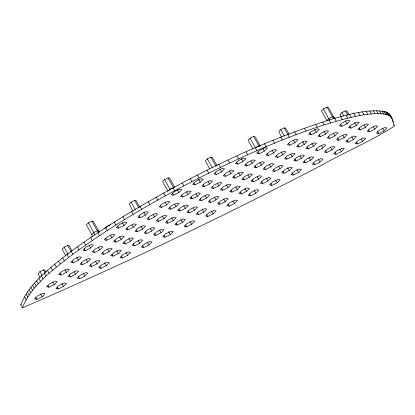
<?xml version="1.0" encoding="UTF-8"?>
<svg xmlns="http://www.w3.org/2000/svg" width="415" height="415" viewBox="0 0 415 415"><rect width="100%" height="100%" fill="white"/><g stroke="black" fill="none" stroke-linecap="round" stroke-linejoin="round"><path stroke-width="0.62" d="M20.75 304.916C26.596 289.504 38.72 277.879 50.941 267.385C73.393 248.455 97.971 232.208 122.882 216.729C189.593 176.5 259.966 141.199 334.62 118.322C350.587 114.068 367.228 109.072 383.911 111.407C391.008 112.242 393.057 120.417 394.25 126.217C371.409 141.001 345.337 151.688 321.568 165.243C223.685 216.21 124.095 263.93 22.778 307.691L22.389 307.837L20.75 304.916L21.139 304.766M22.389 307.837C31.877 284.311 53.675 269.309 72.916 254.255C115.515 223.052 161.497 196.694 208.704 173.148C254.54 150.795 301.529 129.802 351.132 117.321C361.781 114.986 372.737 112.839 383.678 114.006C386.661 114.467 390.204 115.24 391.802 118.099M45.915 271.804L45.012 270.201L43.487 269.9L39.959 271.607L37.962 273.62L40.068 277.365M71.919 250.644L69.217 245.825L67.686 245.524L64.164 247.231L62.167 249.244L65.772 255.671M99.766 231.871L98.827 231.088L93.417 221.449L91.891 221.148L88.364 222.855L86.367 224.868L91.777 234.506L92.089 236.835M91.777 234.506L93.774 232.493L97.297 230.787L98.827 231.088M104.907 228.52L106.899 226.507L110.426 224.8M139.762 207.152L136.156 200.725L134.626 200.424L131.104 202.131L129.107 204.144L133.013 211.105M42.133 296.824L45.126 293.804L42.833 293.353L37.547 295.916L34.554 298.935L36.847 299.386L42.133 296.824L40.494 293.898M54.235 284.633L57.229 281.619L54.936 281.168L49.65 283.73L46.656 286.744L48.949 287.196L54.235 284.633L52.871 282.2M66.338 272.448L69.331 269.428L67.038 268.977L61.747 271.54L58.754 274.559L61.047 275.01L66.338 272.448L64.968 270.009M78.435 260.257L81.433 257.243L79.141 256.792L73.849 259.354L70.856 262.368L73.149 262.82L78.435 260.257L76.796 257.336M90.537 248.071L93.531 245.052L91.238 244.601L85.952 247.164L82.959 250.183L85.251 250.634L90.537 248.071L89.173 245.633M174.736 187.279L169.626 178.175L168.096 177.874L164.573 179.581L162.576 181.594L167.987 191.232M63.505 286.459L66.499 283.445L64.206 282.994L58.914 285.556L55.921 288.57L58.214 289.022L63.505 286.459L61.861 283.538M75.603 274.274L78.596 271.254L76.303 270.803L71.017 273.366L68.024 276.385L70.317 276.836L75.603 274.274L74.238 271.835M87.705 262.083L90.698 259.069L88.405 258.618L83.119 261.18L80.126 264.194L82.419 264.646L87.705 262.083L86.066 259.162M99.808 249.897L102.801 246.878L100.508 246.427L95.222 248.99L92.223 252.009L94.516 252.46L99.808 249.897L98.168 246.972M111.905 237.707L114.903 234.693L112.61 234.242L107.319 236.804L104.326 239.818L106.619 240.269L111.905 237.707L110.54 235.274M124.007 225.516L127 222.502L124.708 222.051L119.421 224.614L116.428 227.633L118.721 228.084L124.007 225.516L122.368 222.596M168.386 190.827L169.984 189.219L173.506 187.513L168.096 177.874M84.873 276.1L87.866 273.08L85.573 272.629L80.287 275.192L77.294 278.211L79.587 278.662L84.873 276.1L83.233 273.174M96.975 263.909L99.968 260.895L97.675 260.444L92.384 263.006L89.391 266.02L91.684 266.471L96.975 263.909L95.606 261.476M109.072 251.723L112.071 248.704L109.778 248.253L104.487 250.816L101.493 253.835L103.786 254.286L109.072 251.723L107.708 249.285M121.175 239.533L124.168 236.519L121.875 236.068L116.589 238.63L113.596 241.644L115.889 242.095L121.175 239.533L119.536 236.612M133.277 227.342L136.27 224.328L133.978 223.877L128.692 226.44L125.698 229.459L127.991 229.91L133.277 227.342L131.913 224.909M145.38 215.157L148.373 212.143L146.08 211.686L140.789 214.254L137.796 217.268L140.088 217.719L145.38 215.157L143.74 212.236M217.175 166.016L212.366 157.451L210.836 157.145L207.313 158.857L205.316 160.87L209.824 168.9M106.24 265.735L109.233 262.721L106.94 262.27L101.654 264.832L98.661 267.846L100.954 268.298L106.24 265.735L104.601 262.814M118.342 253.549L121.336 250.53L119.043 250.079L113.757 252.642L110.764 255.661L113.056 256.112L118.342 253.549L116.703 250.624M130.445 241.359L133.438 238.345L131.145 237.894L125.859 240.456L122.861 243.47L125.154 243.921L130.445 241.359L128.806 238.438M142.547 229.168L145.541 226.154L143.248 225.703L137.956 228.266L134.963 231.285L137.256 231.736L142.547 229.168L140.903 226.248M154.645 216.983L157.638 213.969L155.345 213.512L150.059 216.08L147.066 219.094L149.359 219.545L154.645 216.983L153.28 214.55M166.747 204.792L169.74 201.778L167.447 201.327L162.161 203.89L159.168 206.909L161.461 207.36L166.747 204.792L165.383 202.359M178.849 192.607L181.843 189.593L179.55 189.136L174.264 191.704L171.265 194.718L173.558 195.169L178.849 192.607L177.21 189.686M127.613 255.375L130.606 252.356L128.313 251.905L123.022 254.468L120.028 257.487L122.321 257.938L127.613 255.375L125.973 252.45M139.71 243.185L142.708 240.171L140.415 239.72L135.124 242.282L132.131 245.296L134.424 245.747L139.71 243.185L138.071 240.264M151.812 230.994L154.805 227.98L152.513 227.529L147.226 230.092L144.233 233.111L146.526 233.562L151.812 230.994L150.448 228.561M163.915 218.809L166.908 215.795L164.615 215.338L159.329 217.906L156.336 220.92L158.629 221.371L163.915 218.809L162.275 215.888M176.017 206.618L179.01 203.604L176.717 203.153L171.426 205.716L168.433 208.735L170.726 209.186L176.017 206.618L174.648 204.185M188.114 194.433L191.113 191.419L188.815 190.962L183.529 193.53L180.535 196.544L182.828 196.995L188.114 194.433L186.475 191.512M200.217 182.242L203.21 179.228L200.917 178.777L195.631 181.339L192.638 184.359L194.931 184.81L200.217 182.242L198.578 179.322M260.215 145.831L255.106 136.722L253.575 136.421L250.048 138.133L248.056 140.14L252.865 148.71M148.98 245.011L151.973 241.997L149.68 241.546L144.394 244.108L141.401 247.122L143.694 247.573L148.98 245.011L147.616 242.578M161.082 232.82L164.075 229.806L161.783 229.355L156.497 231.918L153.498 234.937L155.791 235.388L161.082 232.82L159.443 229.9M173.185 220.635L176.178 217.621L173.885 217.164L168.594 219.732L165.601 222.746L167.893 223.197L173.185 220.635L171.54 217.714M185.282 208.444L188.275 205.43L185.982 204.979L180.696 207.542L177.703 210.561L179.996 211.012L185.282 208.444L183.643 205.524M197.384 196.259L200.378 193.245L198.085 192.788L192.799 195.356L189.805 198.37L192.098 198.821L197.384 196.259L196.02 193.826M209.487 184.068L212.48 181.054L210.187 180.603L204.901 183.165L201.903 186.185L204.196 186.636L209.487 184.068L208.117 181.635M221.584 171.883L224.582 168.864L222.29 168.412L216.998 170.98L214.005 173.994L216.298 174.445L221.584 171.883L219.945 168.962M170.347 234.646L173.346 231.632L171.053 231.181L165.761 233.744L162.768 236.763L165.061 237.214L170.347 234.646L168.708 231.726M182.45 222.461L185.443 219.447L183.15 218.99L177.864 221.558L174.871 224.572L177.163 225.023L182.45 222.461L180.81 219.54M194.552 210.27L197.545 207.256L195.252 206.805L189.966 209.368L186.973 212.387L189.266 212.838L194.552 210.27L193.188 207.837M206.654 198.085L209.648 195.071L207.355 194.614L202.064 197.182L199.07 200.196L201.363 200.647L206.654 198.085L205.015 195.164M218.752 185.894L221.75 182.88L219.457 182.429L214.166 184.991L211.173 188.011L213.466 188.462L218.752 185.894L217.387 183.461M230.854 173.709L233.847 170.69L231.554 170.238L226.268 172.806L223.275 175.82L225.568 176.271L230.854 173.709L229.215 170.788M242.957 161.518L245.95 158.504L243.657 158.053L238.371 160.615L235.378 163.629L237.671 164.086L242.957 161.518L241.317 158.597M289.048 134.081L285.743 128.188L284.213 127.887L280.685 129.594L278.693 131.607L281.697 136.96M191.72 224.287L194.713 221.273L192.42 220.816L187.134 223.384L184.136 226.398L186.428 226.849L191.72 224.287L190.35 221.854M203.822 212.096L206.815 209.082L204.522 208.631L199.231 211.194L196.238 214.213L198.531 214.664L203.822 212.096L202.178 209.176M215.919 199.911L218.913 196.897L216.62 196.44L211.334 199.008L208.34 202.022L210.633 202.473L215.919 199.911L214.555 197.478M228.022 187.72L231.015 184.706L228.722 184.255L223.436 186.817L220.443 189.837L222.736 190.288L228.022 187.72L226.383 184.8M240.124 175.535L243.117 172.516L240.825 172.064L235.538 174.632L232.54 177.646L234.833 178.097L240.124 175.535L238.485 172.614M252.221 163.344L255.22 160.33L252.927 159.879L247.636 162.441L244.643 165.455L246.935 165.912L252.221 163.344L250.857 160.911M264.324 151.159L267.317 148.139L265.024 147.688L259.738 150.256L256.745 153.27L259.038 153.721L264.324 151.159L262.685 148.238M213.087 213.922L216.08 210.908L213.787 210.457L208.501 213.02L205.508 216.039L207.801 216.49L213.087 213.922L211.448 211.002M225.189 201.737L228.183 198.723L225.89 198.266L220.604 200.834L217.61 203.848L219.903 204.299L225.189 201.737L223.55 198.816M237.292 189.546L240.285 186.532L237.992 186.081L232.701 188.643L229.708 191.663L232.001 192.114L237.292 189.546L235.922 187.113M249.389 177.361L252.387 174.341L250.095 173.89L244.803 176.458L241.81 179.472L244.103 179.923L249.389 177.361L248.025 174.928M261.492 165.17L264.485 162.156L262.192 161.705L256.906 164.267L253.913 167.281L256.205 167.738L261.492 165.17L259.852 162.249M273.594 152.985L276.587 149.965L274.294 149.514L269.008 152.082L266.015 155.096L268.308 155.547L273.594 152.985L271.955 150.064M333.888 117.103L328.478 107.464L326.953 107.163L323.425 108.87L321.428 110.883L326.838 120.521L328.836 118.514L332.363 116.802L333.888 117.103L335.299 118.28M234.459 203.563L237.453 200.549L235.16 200.092L229.869 202.66L226.875 205.674L229.168 206.125L234.459 203.563L233.09 201.13M246.557 191.372L249.55 188.358L247.257 187.907L241.971 190.469L238.978 193.489L241.271 193.94L246.557 191.372L244.917 188.452M258.659 179.187L261.652 176.168L259.359 175.716L254.073 178.284L251.08 181.298L253.373 181.749L258.659 179.187L257.295 176.754M270.762 166.996L273.755 163.982L271.462 163.531L266.176 166.093L263.177 169.107L265.47 169.564L270.762 166.996L269.122 164.075M282.859 154.811L285.857 151.791L283.564 151.34L278.273 153.908L275.28 156.922L277.573 157.373L282.859 154.811L281.22 151.89M294.961 142.62L297.954 139.606L295.662 139.155L290.376 141.717L287.382 144.731L289.675 145.188L294.961 142.62L293.597 140.187M255.827 193.198L258.82 190.184L256.527 189.733L251.241 192.295L248.248 195.315L250.541 195.766L255.827 193.198L254.188 190.278M267.929 181.013L270.922 177.994L268.63 177.542L263.338 180.11L260.345 183.124L262.638 183.575L267.929 181.013L266.29 178.092M280.026 168.822L283.025 165.808L280.732 165.357L275.441 167.919L272.448 170.933L274.74 171.39L280.026 168.822L278.662 166.389M292.129 156.637L295.122 153.617L292.829 153.166L287.543 155.734L284.55 158.748L286.843 159.199L292.129 156.637L290.765 154.204M304.231 144.446L307.225 141.432L304.932 140.981L299.646 143.543L296.652 146.557L298.945 147.014L304.231 144.446L302.592 141.525M316.334 132.261L319.327 129.241L317.034 128.79L311.743 131.358L308.75 134.372L311.043 134.823L316.334 132.261L314.695 129.34M349.119 114.867L347.018 111.116L345.488 110.815L341.96 112.522L339.968 114.535L341.166 116.677M277.194 182.839L280.187 179.82L277.894 179.368L272.608 181.936L269.615 184.95L271.908 185.401L277.194 182.839L275.83 180.406M289.296 170.648L292.29 167.634L289.997 167.183L284.711 169.745L281.718 172.759L284.01 173.216L289.296 170.648L287.657 167.727M301.399 158.463L304.392 155.443L302.099 154.992L296.813 157.56L293.815 160.574L296.108 161.025L301.399 158.463L300.029 156.024M313.501 146.272L316.495 143.258L314.202 142.807L308.91 145.369L305.917 148.383L308.21 148.84L313.501 146.272L311.857 143.351M325.599 134.087L328.592 131.067L326.299 130.616L321.013 133.184L318.02 136.198L320.313 136.649L325.599 134.087L323.959 131.166M298.567 172.474L301.56 169.46L299.267 169.009L293.976 171.571L290.982 174.585L293.275 175.042L298.567 172.474L296.927 169.553M310.664 160.289L313.662 157.269L311.369 156.818L306.078 159.386L303.085 162.4L305.378 162.851L310.664 160.289L309.025 157.368M322.766 148.098L325.759 145.084L323.467 144.633L318.181 147.195L315.187 150.209L317.48 150.666L322.766 148.098L321.402 145.665M334.869 135.913L337.862 132.893L335.569 132.442L330.283 135.01L327.29 138.024L329.583 138.475L334.869 135.913L333.504 133.474M346.971 123.722L349.964 120.708L347.671 120.257L342.38 122.819L339.387 125.833L341.68 126.285L346.971 123.722L345.332 120.801M319.934 162.115L322.927 159.095L320.634 158.644L315.348 161.212L312.355 164.226L314.648 164.677L319.934 162.115L318.57 159.676M332.036 149.924L335.03 146.91L332.737 146.459L327.451 149.021L324.452 152.035L326.745 152.492L332.036 149.924L330.397 147.003M344.139 137.739L347.132 134.719L344.839 134.268L339.548 136.836L336.555 139.85L338.848 140.301L344.139 137.739L342.769 135.3M356.236 125.548L359.229 122.534L356.936 122.083L351.65 124.645L348.657 127.659L350.95 128.111L356.236 125.548L354.597 122.627M341.301 151.75L344.3 148.736L342.007 148.285L336.715 150.847L333.722 153.861L336.015 154.318L341.301 151.75L339.937 149.317M353.404 139.565L356.397 136.545L354.104 136.094L348.818 138.662L345.825 141.676L348.118 142.127L353.404 139.565L351.764 136.644M365.506 127.374L368.499 124.36L366.206 123.909L360.92 126.471L357.927 129.485L360.22 129.936L365.506 127.374L364.142 124.941M362.674 141.391L365.667 138.371L363.374 137.92L358.088 140.488L355.09 143.502L357.382 143.953L362.674 141.391L361.304 138.952M374.776 129.2L377.769 126.186L375.476 125.735L370.185 128.297L367.192 131.311L369.485 131.763L374.776 129.2L373.407 126.767M384.041 131.026L387.034 128.012L384.741 127.561L379.455 130.123L376.462 133.137L378.755 133.589L384.041 131.026L382.677 128.593M260.003 146.262L258.986 146.064L255.458 147.771L250.048 138.133M334.091 118.493L332.363 116.802L326.953 107.163M99.029 232.473L97.297 230.787L91.891 221.148M389.649 114.39L392.268 119.069M389.088 113.757L390.728 116.677M388.393 113.186L390.033 116.112M392.455 120.609L393.275 122.067M387.511 112.657L389.151 115.578M393.69 124.749L394.234 125.719M386.495 112.185L388.134 115.105M385.307 111.765L386.946 114.685M383.911 111.407L385.551 114.327M382.039 111.085L383.678 114.006M379.502 110.847L381.141 113.767M376.524 110.743L378.164 113.663M373.23 110.789L374.87 113.71M369.729 111.002L371.368 113.928M377.391 131.156L378.755 133.589M366.108 111.381L367.747 114.301M362.445 111.879L364.085 114.805M368.396 129.817L369.485 131.763M358.378 112.558L360.018 115.479M353.798 113.451L355.437 116.371M359.125 127.991L360.22 129.936M349.492 114.4L351.132 117.321M345.488 110.815L347.895 115.1M346.084 115.214L347.723 118.135M349.855 126.165L350.95 128.111M341.96 112.522L343.765 115.738M356.293 142.008L357.382 143.953M340.58 116.646L342.219 119.567M340.591 124.339L341.68 126.285M347.023 140.182L348.118 142.127M334.62 118.322L336.259 121.242M323.425 108.87L329.474 120.101M329.079 119.951L330.719 122.871M337.483 137.868L338.848 140.301M322.616 121.963L324.255 124.884M328.488 136.53L329.583 138.475M334.651 151.88L336.015 154.318M315.613 124.277L317.252 127.198M319.218 134.704L320.313 136.649M325.656 150.541L326.745 152.492M309.678 132.39L311.043 134.823M316.386 148.715L317.48 150.666M304.351 128.204L305.99 131.124M307.121 146.889L308.21 148.84M313.553 162.732L314.648 164.677M294.52 131.778L296.16 134.704M297.851 145.063L298.945 147.014M304.283 160.906L305.378 162.851M284.213 127.887L288.119 134.849M287.626 134.377L289.265 137.298M288.581 143.237L289.675 145.188M280.685 129.594L284.296 136.021M294.743 158.592L296.108 161.025M280.633 137.111L282.273 140.031M285.748 157.254L286.843 159.199M291.911 172.604L293.275 175.042M272.977 140.218L274.621 143.139M276.483 155.428L277.573 157.373M282.916 171.265L284.01 173.216M264.402 143.813L266.041 146.734M266.938 153.114L268.308 155.547M273.646 169.439L274.74 171.39M253.575 136.421L258.986 146.064M257.943 151.776L259.038 153.721M255.272 147.745L256.911 150.666M264.381 167.613L265.47 169.564M270.813 183.456L271.908 185.401M255.111 165.787L256.205 167.738M246.017 151.828L247.656 154.748M261.549 181.63L262.638 183.575M245.846 163.961L246.935 165.912M252.004 179.316L253.373 181.749M236.929 155.952L238.568 158.872M236.576 162.135L237.671 164.086M243.008 177.978L244.103 179.923M249.446 193.815L250.541 195.766M227.97 160.128L229.609 163.048M233.744 176.152L234.833 178.097M240.176 191.989L241.271 193.94M224.474 174.326L225.568 176.271M218.829 164.485L220.469 167.406M230.911 190.163L232.001 192.114M210.836 157.145L215.945 166.254M215.209 172.5L216.298 174.445M207.313 158.857L212.423 167.961M221.641 188.337L222.736 190.288M228.079 204.18L229.168 206.125M207.064 170.228L208.704 173.148M212.371 186.511L213.466 188.462M218.809 202.354L219.903 204.299M203.106 184.685L204.196 186.636M197.421 175.042L199.06 177.962M209.269 200.04L210.633 202.473M193.836 182.859L194.931 184.81M190.22 178.709L191.86 181.635M200.274 198.702L201.363 200.647M206.706 214.539L207.801 216.49M191.004 196.876L192.098 198.821M182.128 182.942L183.767 185.863M197.441 212.713L198.531 214.664M181.734 195.05L182.828 196.995M188.171 210.887L189.266 212.838M172.988 187.855L174.627 190.776M172.469 193.224L173.558 195.169M164.573 179.581L169.984 189.219M178.901 209.061L179.996 211.012M185.339 224.904L186.428 226.849M163.707 192.934L165.346 195.854M169.636 207.235L170.726 209.186M176.069 223.078L177.163 225.023M156.159 197.135L157.799 200.056M160.366 205.409L161.461 207.36M166.529 220.764L167.893 223.197M148.228 201.643L149.867 204.569M157.534 219.426L158.629 221.371M163.966 235.264L165.061 237.214M148.264 217.6L149.359 219.545M140 206.426L141.64 209.347M154.702 233.438L155.791 235.388M134.626 200.424L138.833 207.92M138.999 215.774L140.088 217.719M131.104 202.131L135.311 209.627M145.432 231.612L146.526 233.562M131.534 211.458L133.174 214.379M136.167 229.786L137.256 231.736M142.599 245.628L143.694 247.573M122.882 216.729L124.521 219.649M126.897 227.96L127.991 229.91M133.329 243.802L134.424 245.747M117.627 226.134L118.721 228.084M114.182 222.15L115.821 225.07M124.064 241.976L125.154 243.921M114.794 240.15L115.889 242.095M105.726 227.544L107.366 230.465M121.232 255.988L122.321 257.938M105.529 238.324L106.619 240.269M111.962 254.162L113.056 256.112M97.831 232.716L99.47 235.637M88.364 222.855L93.774 232.493L94.833 235.139M102.692 252.336L103.786 254.286M90.657 237.556L92.296 240.477M93.427 250.51L94.516 252.46M99.859 266.352L100.954 268.298M84.017 242.173L85.656 245.094M84.157 248.684L85.251 250.634M90.594 264.526L91.684 266.471M77.346 246.92L78.985 249.84M81.324 262.7L82.419 264.646M71.276 251.334L72.916 254.255M67.686 245.524L71.292 251.952M72.054 260.874L73.149 262.82M64.164 247.231L68.07 254.193M66.888 254.603L68.527 257.523M78.492 276.712L79.587 278.662M62.644 257.845L64.284 260.765M69.222 274.886L70.317 276.836M58.562 261.056L60.201 263.976M59.957 273.06L61.047 275.01M54.656 264.246L56.295 267.167M50.941 267.385L52.581 270.305M57.125 287.076L58.214 289.022M47.466 270.424L49.105 273.345M43.487 269.9L45.287 273.112M44.281 273.309L45.92 276.229M47.855 285.25L48.949 287.196M39.959 271.607L42.065 275.358M41.417 275.996L43.056 278.916M38.86 278.496L40.499 281.417M36.572 280.841L38.211 283.761M34.507 283.077L36.147 285.997M32.619 285.24L34.258 288.16M30.902 287.341L32.541 290.261M35.752 297.436L36.847 299.386M29.175 289.592L30.814 292.513M27.494 291.989L29.133 294.909M26.14 294.131L27.779 297.052M24.599 296.917L26.238 299.838M390.162 115.178L391.034 117.346"/></g></svg>
